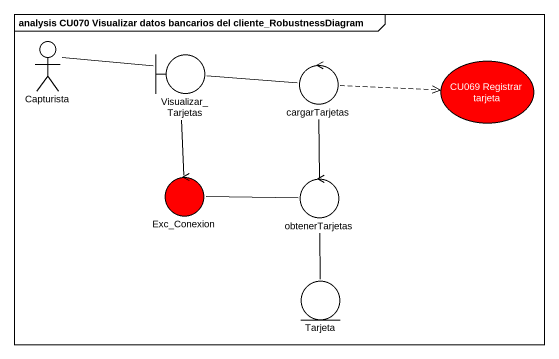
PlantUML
@startuml
mainframe analysis CU070 Visualizar datos bancarios del cliente_RobustnessDiagram
actor Capturista
boundary Visualizar_Tarjetas
control cargarTarjetas
usecase "CU069 Registrar tarjeta" as CU069_Registrar_tarjeta #FF0000
control Exc_Conexion #FF0000
control obtenerTarjetas
entity Tarjeta
Capturista -right- Visualizar_Tarjetas
cargarTarjetas -left- Visualizar_Tarjetas
cargarTarjetas .right.> CU069_Registrar_tarjeta
Exc_Conexion -up- Visualizar_Tarjetas
Exc_Conexion -right- obtenerTarjetas
obtenerTarjetas -up- cargarTarjetas
Tarjeta -up- obtenerTarjetas
@enduml
